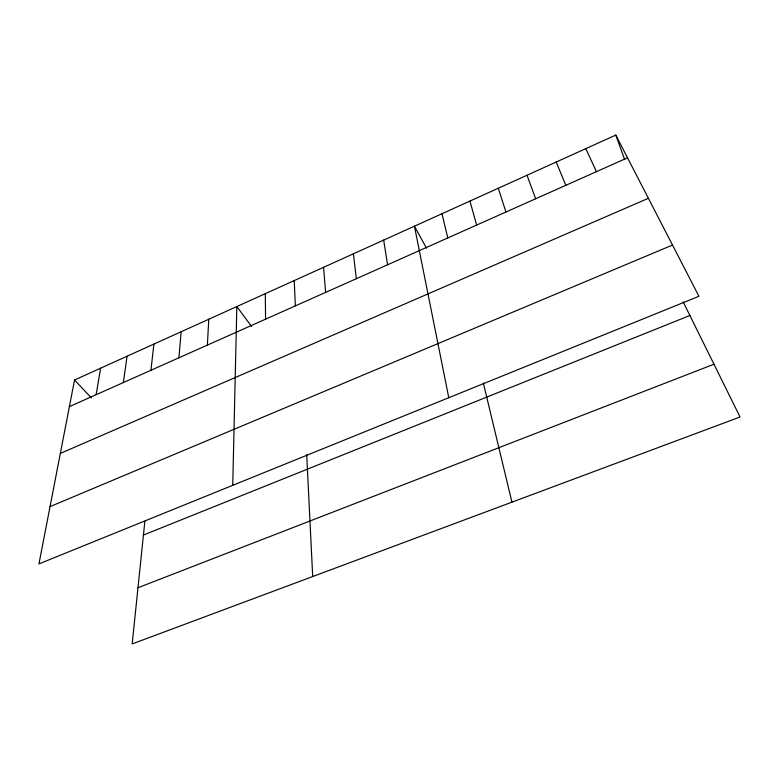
<?xml version="1.0" encoding="UTF-8"?>
<svg xmlns="http://www.w3.org/2000/svg" width="779" height="779" viewBox="0 0 779 779"><rect width="100%" height="100%" fill="white"/><g stroke="black" fill="none" stroke-linecap="round" stroke-linejoin="round"><path stroke-width="1.17" d="M232.736 485.317L236.835 306.546L251.539 326.45M207.37 345.107L208.782 319.244M178.936 357.785L181.137 331.757M144.855 521.326L132.177 643.931L740.05 417.008L683.154 301.843M150.931 370.268L153.901 344.075M123.345 382.567L127.065 356.217M96.168 394.68L100.618 368.194M74.55 379.986L38.95 563.899L698.929 296.283L615.799 135.069L74.55 379.986L91.279 397.845M69.389 406.619L627.533 157.816M60.334 453.417L648.401 198.285M50.031 506.632L672.511 245.044M143.433 535.056L689.892 315.485M137.99 587.736L713.973 364.221M426.502 248.189L414.428 226.192L448.772 397.718M585.779 148.653L596.451 171.672M556.196 162.032L565.836 185.324M527.032 175.236L535.67 198.772M615.799 135.069L624.67 159.588M498.278 188.245L505.941 212.015M469.932 201.07L476.651 225.073M483.34 382.995L511.939 502.163M441.985 213.719L447.779 237.946M383.667 240.107L387.582 264.782M353.393 253.808L356.344 278.697M323.587 267.294L325.612 292.407M306.702 454.654L312.7 576.548M294.228 280.576L295.358 305.894M265.318 293.664L265.571 319.166"/></g></svg>
